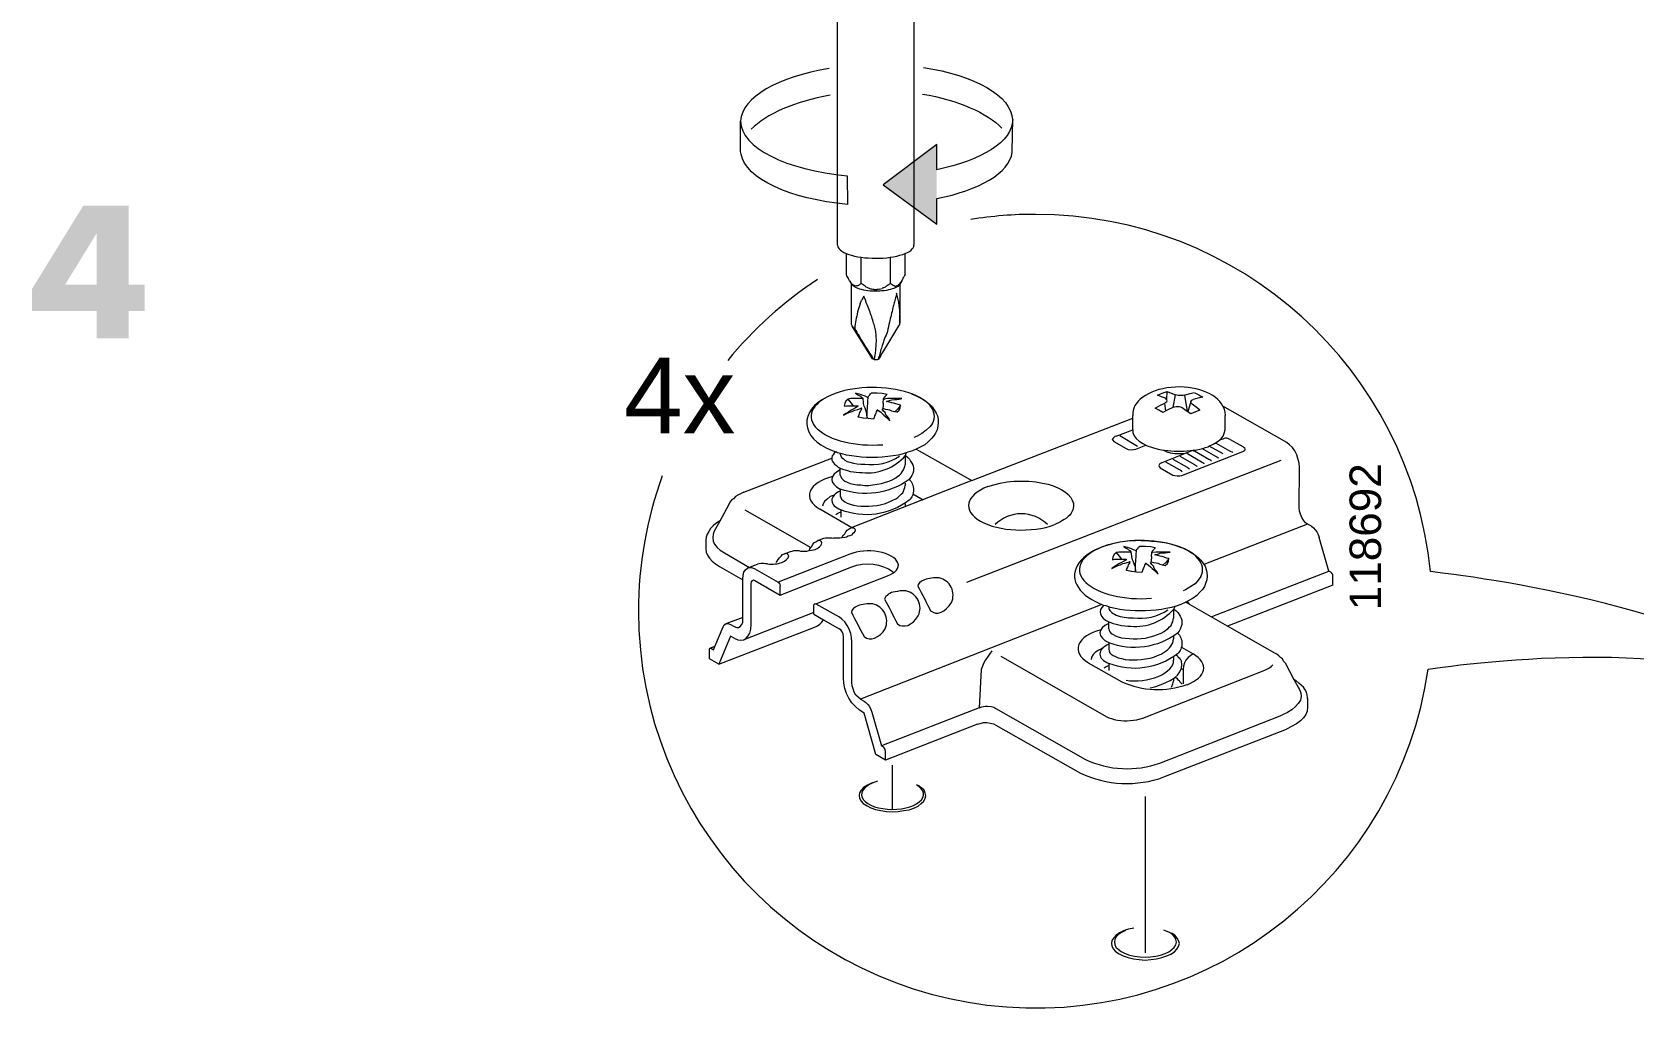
# Model space of a CAD drawing. Header units: metres. Extents: x -6.4 to 35.9, y -8.9 to 6.5.
# Drawn here: x 21.927 to 23.402, y 3.25 to 4.149 of the extents above; entities that cross this region are included whole.
import ezdxf

# ---------------------------------------------------------------- set-up
doc = ezdxf.new("R2010")
doc.units = ezdxf.units.M
doc.header["$MEASUREMENT"] = 0
for name, color, linetype, lineweight in [('PDF4_Geometry_Num_Penna__1_Num_Penna__255_Num_Penna__255_Num_Penna__255', 255, 'Continuous', 18), ('PDF4_Geometry_Num_Penna__7_Num_Penna__7_Num_Penna__7_Num_Penna__7', 7, 'Continuous', 18), ('PDF4_Solid Fills_Num_Penna__7_Num_Penna__7_Num_Penna__7_Num_Penna__7', 7, 'Continuous', 18), ('PDF4_Text_Num_Penna__7_Num_Penna__7_Num_Penna__7_Num_Penna__7', 7, 'Continuous', 18)]:
    doc.layers.add(name, color=color, linetype=linetype, lineweight=lineweight)
doc.styles.add('GENERATED_STYLE_1', font='')
doc.styles.get('GENERATED_STYLE_1').set_extended_font_data('Arial')

msp = doc.modelspace()

# ---------------------------------------------------------------- hatches: boundary and pattern name
at = {"layer": 'PDF4_Geometry_Num_Penna__7_Num_Penna__7_Num_Penna__7_Num_Penna__7', "linetype": 'Continuous', "lineweight": 18}
for points in [[(22.8294, 4.0377), (22.8294, 4.039), (22.8298, 4.068)], [(22.7599, 4.0449), (22.7106, 4.0079), (22.76, 3.9716)]]:
    msp.add_hatch(color=7, dxfattribs=at).paths.add_polyline_path(points)
h = msp.add_hatch(color=7, dxfattribs=at)
h.paths.add_polyline_path([(21.9744, 3.9887), (21.9272, 3.912), (21.9272, 3.8917), (21.9866, 3.8917), (21.9866, 3.8664), (22.0161, 3.8664), (22.0161, 3.8917), (22.0309, 3.8917), (22.0309, 3.916), (22.0161, 3.916), (22.0161, 3.9887)])
h.paths.add_polyline_path([(21.9866, 3.916), (21.9577, 3.916), (21.9866, 3.9631)], flags=0)
at = {"layer": 'PDF4_Solid Fills_Num_Penna__7_Num_Penna__7_Num_Penna__7_Num_Penna__7', "linetype": 'Continuous', "lineweight": 18}
msp.add_hatch(color=7, dxfattribs=at).paths.add_polyline_path([(22.5798, 4.0361), (22.5794, 4.0666), (22.5794, 4.0385)])

# ---------------------------------------------------------------- linework, layer by layer
at = {"layer": 'PDF4_Geometry_Num_Penna__1_Num_Penna__255_Num_Penna__255_Num_Penna__255', "color": 255, "linetype": 'Continuous', "lineweight": 18, "flags": 128}
for points in [[(22.5798, 4.0361), (22.5794, 4.0385), (22.5794, 4.0666)], [(22.8294, 4.0377), (22.8294, 4.039), (22.8298, 4.068)], [(22.7599, 4.0218), (22.7599, 4.0449), (22.7106, 4.0079), (22.76, 3.9716), (22.76, 3.9952)], [(22.6775, 4.0163), (22.6779, 3.9899)]]:
    msp.add_lwpolyline(points, dxfattribs=at)
at = {"layer": 'PDF4_Geometry_Num_Penna__1_Num_Penna__255_Num_Penna__255_Num_Penna__255', "color": 255, "linetype": 'Continuous', "lineweight": 18}
for points in [[(22.5794, 4.0666), (22.5794, 4.042), (22.6215, 4.0214), (22.6775, 4.0163)], [(22.5794, 4.0666), (22.5794, 4.042), (22.6215, 4.0214), (22.6775, 4.0163)], [(22.8298, 4.068), (22.8298, 4.0477), (22.8013, 4.0302), (22.7599, 4.0218)], [(22.8298, 4.068), (22.8298, 4.0477), (22.8013, 4.0302), (22.7599, 4.0218)], [(22.6779, 3.9899), (22.6247, 3.9946), (22.5842, 4.0133), (22.5798, 4.0361)], [(22.6779, 3.9899), (22.6247, 3.9946), (22.5842, 4.0133), (22.5798, 4.0361)], [(22.76, 3.9952), (22.7987, 4.003), (22.8269, 4.0188), (22.8294, 4.0377)], [(22.76, 3.9952), (22.7987, 4.003), (22.8269, 4.0188), (22.8294, 4.0377)]]:
    msp.add_open_spline(points, degree=3, dxfattribs=at)
at = {"layer": 'PDF4_Geometry_Num_Penna__7_Num_Penna__7_Num_Penna__7_Num_Penna__7', "color": 7, "linetype": 'Continuous', "lineweight": 18, "flags": 128}
for points in [[(22.6686, 3.9523), (22.6686, 4.203)], [(22.7389, 4.2022), (22.7389, 3.9523)], [(22.5798, 4.0361), (22.5794, 4.0385), (22.5794, 4.0666)], [(22.8294, 4.0377), (22.8294, 4.039), (22.8298, 4.068)], [(22.7599, 4.0218), (22.7599, 4.0449), (22.7106, 4.0079), (22.76, 3.9716), (22.76, 3.9952)], [(22.6775, 4.0163), (22.6779, 3.9899)], [(22.6768, 3.9252), (22.6768, 3.9446)], [(22.6903, 3.9172), (22.6903, 3.9412)], [(22.7307, 3.9252), (22.7307, 3.9446)], [(22.682, 3.9159), (22.6798, 3.9195)], [(22.7248, 3.9151), (22.724, 3.9144), (22.723, 3.9137), (22.7218, 3.9131), (22.7204, 3.9125), (22.7189, 3.912), (22.7173, 3.9115), (22.7155, 3.9111), (22.7136, 3.9107), (22.7116, 3.9104), (22.7095, 3.9102), (22.7074, 3.91), (22.7052, 3.9099), (22.703, 3.9099), (22.7009, 3.91), (22.6987, 3.9101), (22.6966, 3.9103), (22.6946, 3.9106), (22.6927, 3.911), (22.6908, 3.9114), (22.6891, 3.9118), (22.6876, 3.9123), (22.6861, 3.9129), (22.6849, 3.9135), (22.6838, 3.9142), (22.683, 3.9149), (22.6823, 3.9156), (22.682, 3.9159)], [(22.7277, 3.9195), (22.7255, 3.9159)], [(22.726, 3.9167), (22.726, 3.8805)], [(22.7009, 3.8478), (22.682, 3.8777)], [(22.7083, 3.8504), (22.7066, 3.8478)], [(22.7367, 3.8154), (22.7404, 3.814), (22.744, 3.8121), (22.7474, 3.8102), (22.7503, 3.8084), (22.7533, 3.8058), (22.7559, 3.8036), (22.7576, 3.8007), (22.7595, 3.7977), (22.7606, 3.7952), (22.7613, 3.7922), (22.7613, 3.7889), (22.761, 3.7856), (22.7603, 3.7823), (22.7588, 3.7793), (22.7573, 3.7768), (22.755, 3.7742), (22.7521, 3.7712), (22.7488, 3.7686), (22.7448, 3.7664), (22.7411, 3.7646), (22.7375, 3.7631), (22.7334, 3.7617), (22.7319, 3.7612), (22.729, 3.7602), (22.7245, 3.7591), (22.7198, 3.7584), (22.7149, 3.7576), (22.7098, 3.7572), (22.7054, 3.7569), (22.7002, 3.7569), (22.6954, 3.7569), (22.6906, 3.7572), (22.6862, 3.7576), (22.6814, 3.7584), (22.677, 3.7591), (22.673, 3.7602), (22.6686, 3.7612), (22.6671, 3.762)], [(22.6877, 3.804), (22.6852, 3.8025), (22.683, 3.8014), (22.6811, 3.8003), (22.6789, 3.7988), (22.6763, 3.7974), (22.6741, 3.7959), (22.6767, 3.797), (22.6796, 3.7985), (22.6822, 3.7992), (22.6844, 3.8003), (22.6873, 3.801), (22.6903, 3.8021)], [(22.6785, 3.8106), (22.6763, 3.8087), (22.6752, 3.8066), (22.6748, 3.804), (22.677, 3.8044), (22.6793, 3.8044), (22.6814, 3.8044), (22.6833, 3.8044), (22.6852, 3.8044), (22.6877, 3.8044)], [(22.6918, 3.8113), (22.6914, 3.8113), (22.6909, 3.811), (22.6888, 3.811), (22.6866, 3.811), (22.6847, 3.811), (22.683, 3.811), (22.6807, 3.811), (22.6785, 3.8106)], [(22.6833, 3.8044), (22.6811, 3.8073), (22.6785, 3.8106)], [(22.6959, 3.8124), (22.694, 3.8132), (22.6922, 3.814), (22.6903, 3.8146), (22.6888, 3.815), (22.6869, 3.8154), (22.6852, 3.8161), (22.6862, 3.8154), (22.6873, 3.8146), (22.6885, 3.814), (22.6896, 3.8132), (22.6906, 3.8124), (22.6918, 3.8113)], [(22.6877, 3.804), (22.6877, 3.8044)], [(22.6918, 3.8113), (22.6922, 3.8073)], [(22.6922, 3.8073), (22.6922, 3.8066), (22.6925, 3.8066)], [(22.6954, 3.7985), (22.694, 3.8021), (22.6932, 3.804), (22.6925, 3.8066)], [(22.6959, 3.8124), (22.6961, 3.8124), (22.6969, 3.8124)], [(22.6959, 3.7992), (22.6961, 3.8029), (22.6965, 3.8077)], [(22.6965, 3.8077), (22.6965, 3.8087), (22.6969, 3.8124)], [(22.6969, 3.8124), (22.6973, 3.8136), (22.698, 3.8143), (22.6983, 3.8146), (22.6988, 3.8154), (22.6995, 3.8161), (22.6998, 3.8165)], [(22.6998, 3.8165), (22.705, 3.8165), (22.7098, 3.8161), (22.7142, 3.815)], [(22.7106, 3.8058), (22.7102, 3.8014)], [(22.7106, 3.8069), (22.7109, 3.811), (22.7112, 3.8106), (22.7117, 3.8106)], [(22.7106, 3.8069), (22.7106, 3.8058)], [(22.7142, 3.815), (22.7135, 3.8143), (22.7131, 3.8136), (22.7124, 3.8132), (22.7119, 3.8124), (22.7112, 3.8117), (22.7109, 3.811)], [(22.7138, 3.8087), (22.7164, 3.8092), (22.7186, 3.8099), (22.7209, 3.8102), (22.7231, 3.8102), (22.7253, 3.8106), (22.7278, 3.811), (22.7249, 3.811), (22.7223, 3.811), (22.7198, 3.811), (22.7172, 3.811), (22.7146, 3.811), (22.7116, 3.8106)], [(22.7138, 3.8087), (22.7138, 3.8084), (22.7142, 3.8084)], [(22.7231, 3.7985), (22.7253, 3.8003), (22.7264, 3.8025), (22.7267, 3.8051), (22.7245, 3.8055), (22.7223, 3.8062), (22.7204, 3.8069), (22.7186, 3.8073), (22.7164, 3.8077), (22.7142, 3.8084)], [(22.7267, 3.8051), (22.7253, 3.8032), (22.7238, 3.8014), (22.7212, 3.7988)], [(22.9609, 3.8021), (22.9653, 3.8048), (22.9698, 3.8069)], [(22.9631, 3.8143), (22.9675, 3.8161), (22.972, 3.8176)], [(22.9698, 3.8069), (22.9709, 3.8077), (22.9716, 3.8084), (22.972, 3.8091), (22.9716, 3.8099), (22.9712, 3.8106), (22.9705, 3.8113), (22.9668, 3.8128), (22.9631, 3.8143)], [(22.9709, 3.7995), (22.9698, 3.8069)], [(22.9716, 3.8102), (22.972, 3.8176)], [(22.972, 3.8176), (22.9756, 3.8161), (22.9797, 3.8146)], [(22.9775, 3.8029), (22.9797, 3.8146)], [(22.9973, 3.8165), (22.993, 3.8154), (22.9881, 3.8143), (22.9867, 3.814), (22.9852, 3.814), (22.9838, 3.814), (22.9822, 3.814), (22.9808, 3.8143), (22.9797, 3.8146)], [(22.9908, 3.7992), (22.9881, 3.8143)], [(22.9937, 3.8084), (22.9911, 3.7988)], [(23.0022, 3.8003), (22.9988, 3.8032), (22.9951, 3.8058), (22.994, 3.8069), (22.9937, 3.8077), (22.9937, 3.8084), (22.994, 3.8087), (22.9948, 3.8095), (22.9959, 3.8102)], [(23.0048, 3.8124), (23.0003, 3.8113), (22.9959, 3.8102)], [(22.9974, 3.8165), (23.0011, 3.8146), (23.0048, 3.8124)], [(23.0821, 3.7705), (23.0232, 3.804), (23.0243, 3.8014), (23.025, 3.7985), (23.0253, 3.7955)], [(22.6877, 3.794), (22.6881, 3.7955), (22.6888, 3.797), (22.6891, 3.7981), (22.6896, 3.7992), (22.6903, 3.8003), (22.6909, 3.8018)], [(22.7017, 3.7922), (22.6969, 3.7926), (22.6922, 3.793), (22.6877, 3.794)], [(22.6909, 3.8018), (22.6906, 3.8021), (22.6903, 3.8021)], [(22.6922, 3.7929), (22.6918, 3.7933)], [(22.6959, 3.794), (22.6954, 3.7985)], [(22.6959, 3.7933), (22.6959, 3.7992)], [(22.6959, 3.7926), (22.6959, 3.794), (22.6959, 3.7933)], [(22.7057, 3.8003), (22.7054, 3.8003), (22.705, 3.8003), (22.7043, 3.7988), (22.7039, 3.7977), (22.7032, 3.7962), (22.7027, 3.7952), (22.7024, 3.7937), (22.7017, 3.7922)], [(22.7057, 3.8003), (22.708, 3.7988), (22.7098, 3.7974), (22.7112, 3.7959), (22.7131, 3.7944), (22.7149, 3.7926), (22.7168, 3.7907), (22.7157, 3.7929), (22.7142, 3.7948), (22.7131, 3.7962), (22.7124, 3.7981), (22.7109, 3.7995), (22.7098, 3.8014)], [(22.7231, 3.7985), (22.7209, 3.7988), (22.7186, 3.7995), (22.7168, 3.8003), (22.7149, 3.8007), (22.7128, 3.801), (22.7106, 3.8018), (22.7102, 3.8014), (22.7098, 3.8014)], [(22.7411, 3.7646), (22.7923, 3.7355), (22.9403, 3.7929)], [(22.9249, 3.7764), (22.9403, 3.7823), (22.9403, 3.7929)], [(22.9403, 3.7929), (22.9403, 3.7955)], [(22.968, 3.7981), (22.9643, 3.8003), (22.9609, 3.8021)], [(22.9859, 3.8025), (22.9845, 3.8032), (22.983, 3.8036), (22.9819, 3.8036), (22.9804, 3.8036), (22.9786, 3.8032), (22.9772, 3.8029), (22.9727, 3.8007), (22.968, 3.7981)], [(22.9937, 3.797), (22.9896, 3.7999), (22.9859, 3.8025)], [(23.0022, 3.8003), (22.9982, 3.7988), (22.9937, 3.797)], [(23.0253, 3.7823), (23.0253, 3.7956)], [(22.7559, 3.7882), (22.7536, 3.7852), (22.7503, 3.7819), (22.7462, 3.779), (22.7418, 3.7764), (22.7387, 3.7751)], [(22.9249, 3.7764), (22.9241, 3.776), (22.9237, 3.776), (22.9233, 3.7756), (22.923, 3.7753), (22.9226, 3.7749), (22.9223, 3.7745), (22.9215, 3.7734), (22.922, 3.7727), (22.923, 3.7716), (22.9344, 3.765)], [(22.9447, 3.7669), (22.9285, 3.7768)], [(23.0098, 3.7668), (23.0143, 3.769), (23.018, 3.7712), (23.0213, 3.7738), (23.0235, 3.7764), (23.0246, 3.7793), (23.0253, 3.7823)], [(23.0301, 3.7734), (23.029, 3.7738), (23.0279, 3.7742), (23.0268, 3.7745), (23.0258, 3.7745), (23.0243, 3.7742), (23.0232, 3.7738), (23.0198, 3.7727)], [(22.6671, 3.762), (22.6656, 3.7609), (22.6646, 3.7594), (22.6638, 3.7584), (22.6633, 3.7569), (22.6633, 3.7558), (22.6633, 3.7543), (22.6641, 3.7532), (22.6649, 3.752), (22.6659, 3.7506), (22.6675, 3.7495), (22.6693, 3.748), (22.6711, 3.7469)], [(22.7312, 3.7587), (22.7319, 3.7609), (22.7319, 3.7612)], [(22.9344, 3.765), (22.9362, 3.7642), (22.9388, 3.7639), (22.941, 3.7642), (22.9433, 3.7646)], [(22.9433, 3.7646), (22.9525, 3.7683)], [(22.9963, 3.7635), (22.9671, 3.752)], [(22.9687, 3.7635), (22.9716, 3.762), (22.9749, 3.7612), (22.9789, 3.7605), (22.9827, 3.7605), (22.9867, 3.7605), (22.9908, 3.7612)], [(22.9856, 3.7403), (23.0416, 3.7623)], [(23.0036, 3.7525), (22.9908, 3.7602)], [(22.997, 3.7627), (22.9966, 3.7627), (22.9963, 3.7631), (22.9959, 3.7631), (22.9963, 3.7635)], [(23.0103, 3.755), (22.997, 3.7627)], [(23.0169, 3.7576), (23.0039, 3.765)], [(23.0235, 3.7602), (23.0107, 3.7672)], [(23.0161, 3.7701), (23.0169, 3.7701)], [(23.0298, 3.7627), (23.0169, 3.7701)], [(23.0324, 3.7612), (23.032, 3.7617), (23.0308, 3.762), (23.0298, 3.7627)], [(23.0301, 3.7734), (23.0416, 3.7668), (23.0419, 3.7668), (23.0423, 3.7664), (23.0426, 3.7661), (23.043, 3.7661), (23.0434, 3.7657)], [(23.0416, 3.7623), (23.043, 3.7631), (23.0437, 3.7639), (23.0437, 3.7646), (23.0434, 3.7657)], [(23.0939, 3.748), (23.0935, 3.7517), (23.0923, 3.7558), (23.0913, 3.7594), (23.0894, 3.7631), (23.0872, 3.7661), (23.0847, 3.7686), (23.0821, 3.7705)], [(22.5824, 3.7248), (22.6633, 3.7561)], [(22.6711, 3.7407), (22.6715, 3.7392), (22.6722, 3.7377), (22.6738, 3.7362), (22.6752, 3.7351), (22.6774, 3.734), (22.6803, 3.7329), (22.6833, 3.7322), (22.6866, 3.7318), (22.6899, 3.7315), (22.6936, 3.7311), (22.6973, 3.7311), (22.701, 3.7315), (22.705, 3.7322), (22.709, 3.7329), (22.7128, 3.734), (22.7161, 3.7351), (22.7194, 3.7366), (22.7223, 3.7381), (22.7241, 3.7395), (22.7256, 3.7407), (22.7271, 3.7421), (22.7282, 3.7436), (22.7293, 3.7455), (22.73, 3.7469), (22.7304, 3.7487), (22.7308, 3.7502)], [(22.7308, 3.7576), (22.7308, 3.7502)], [(22.7877, 3.6421), (23.0768, 3.7545)], [(22.9672, 3.752), (22.9668, 3.752), (22.9664, 3.7517), (22.9657, 3.7513), (22.9653, 3.751), (22.965, 3.7506), (22.9646, 3.7502), (22.9643, 3.7495), (22.9646, 3.7484), (22.9657, 3.7473)], [(22.9657, 3.7473), (22.9772, 3.7407)], [(22.9841, 3.7451), (22.9709, 3.7525)], [(22.9908, 3.7476), (22.9775, 3.755)], [(22.9974, 3.7502), (22.9841, 3.7576)], [(22.9859, 3.7436), (22.9852, 3.7443), (22.9841, 3.7451)], [(22.9926, 3.7462), (22.9914, 3.7469), (22.9908, 3.7476)], [(22.9995, 3.7484), (22.9992, 3.7487), (22.9982, 3.7495), (22.9974, 3.7502)], [(23.0062, 3.751), (23.0058, 3.7513), (23.0048, 3.752), (23.0036, 3.7525)], [(23.0129, 3.7535), (23.0121, 3.7539), (23.0114, 3.7547), (23.0103, 3.755)], [(23.0195, 3.7561), (23.0187, 3.7565), (23.0176, 3.7572), (23.0169, 3.7576)], [(23.1049, 3.6935), (23.1012, 3.6954), (23.0994, 3.6968), (23.0975, 3.6991), (23.096, 3.7016), (23.0946, 3.7046), (23.0939, 3.7075), (23.0935, 3.7105), (23.0939, 3.748)], [(22.6711, 3.7215), (22.6715, 3.72), (22.6722, 3.7186), (22.6738, 3.7171), (22.6752, 3.716), (22.6774, 3.7149), (22.6803, 3.7138), (22.6833, 3.713), (22.6866, 3.7123), (22.6899, 3.7119), (22.6936, 3.7119), (22.6973, 3.7119), (22.701, 3.7123), (22.705, 3.7127), (22.709, 3.7134), (22.7128, 3.7145), (22.7161, 3.716), (22.7194, 3.7175), (22.7223, 3.7189), (22.7241, 3.72), (22.7256, 3.7215), (22.7271, 3.723), (22.7286, 3.7244), (22.7293, 3.7259), (22.73, 3.7278), (22.7304, 3.7293), (22.7308, 3.7311)], [(22.7923, 3.7355), (22.6811, 3.692), (22.6817, 3.6924), (22.6825, 3.692), (22.6833, 3.692), (22.684, 3.6917), (22.6844, 3.691), (22.6847, 3.6902)], [(22.7308, 3.7333), (22.7308, 3.7311)], [(22.807, 3.73), (22.8126, 3.7318), (22.8184, 3.7333), (22.8247, 3.7344), (22.8279, 3.7347), (22.8313, 3.7351), (22.8379, 3.7351), (22.8446, 3.7351), (22.8512, 3.7344), (22.8574, 3.7333), (22.8626, 3.7322), (22.867, 3.7307), (22.8714, 3.7289), (22.8751, 3.727), (22.8784, 3.7248), (22.881, 3.7226), (22.8833, 3.72), (22.8847, 3.7175), (22.8858, 3.7145), (22.8858, 3.7116), (22.8851, 3.7086), (22.8836, 3.7057), (22.8825, 3.7038), (22.881, 3.7024), (22.8792, 3.7009), (22.8773, 3.6998), (22.8733, 3.6972), (22.8685, 3.695)], [(22.9772, 3.7407), (22.9789, 3.7403), (22.9812, 3.74), (22.9838, 3.74), (22.9856, 3.7403)], [(22.5824, 3.7248), (22.5794, 3.7233), (22.5768, 3.7222), (22.5747, 3.7208), (22.5729, 3.7189), (22.571, 3.7175), (22.5695, 3.7157), (22.5685, 3.7134), (22.5603, 3.6983)], [(22.6656, 3.7222), (22.6619, 3.7208), (22.659, 3.7186), (22.6567, 3.7163), (22.6553, 3.7141), (22.6549, 3.7119)], [(22.6711, 3.7263), (22.6711, 3.7215)], [(22.7378, 3.7233), (22.7474, 3.7179)], [(22.5834, 3.7086), (22.6439, 3.674)], [(22.6523, 3.7094), (22.6817, 3.6924)], [(22.6671, 3.7042), (22.6689, 3.7057), (22.6715, 3.7068), (22.6715, 3.702)], [(22.7308, 3.7141), (22.7308, 3.7119)], [(22.5603, 3.6983), (22.56, 3.6983), (22.5566, 3.6961), (22.554, 3.6939), (22.5518, 3.6913), (22.55, 3.6887), (22.5485, 3.6862), (22.5478, 3.6836), (22.5474, 3.6807), (22.5474, 3.6725)], [(22.5552, 3.6891), (22.554, 3.6861), (22.5537, 3.6832), (22.554, 3.6799), (22.5555, 3.677), (22.5577, 3.674), (22.5607, 3.6715), (22.5647, 3.6689), (22.5876, 3.6556)], [(22.5603, 3.6983), (22.5552, 3.6891)], [(22.6847, 3.6902), (22.6844, 3.6887), (22.6836, 3.6876), (22.6825, 3.6865), (22.6814, 3.6854), (22.6799, 3.6847), (22.6785, 3.6843), (22.677, 3.6836), (22.6752, 3.6832), (22.673, 3.6828), (22.6708, 3.6825), (22.6682, 3.6825), (22.6652, 3.6825)], [(22.673, 3.6836), (22.6733, 3.684), (22.6741, 3.6854), (22.6752, 3.6865), (22.6763, 3.6884), (22.6774, 3.6899), (22.6793, 3.691), (22.6811, 3.692)], [(23.1012, 3.6954), (23.0058, 3.6582)], [(23.1049, 3.6935), (23.1067, 3.692), (23.1081, 3.6902), (23.1097, 3.6884), (23.1111, 3.6858), (23.1119, 3.6832)], [(22.5474, 3.6726), (22.5478, 3.6696), (22.5489, 3.667), (22.5508, 3.6641), (22.5533, 3.6615), (22.5563, 3.6589), (22.56, 3.6564), (22.5813, 3.6442)], [(22.6346, 3.6707), (22.6376, 3.6707), (22.6402, 3.6707), (22.6424, 3.6711), (22.6446, 3.6715), (22.6465, 3.6718), (22.648, 3.6721), (22.6498, 3.6729), (22.6509, 3.6736), (22.652, 3.6747), (22.6531, 3.6759), (22.6538, 3.677), (22.6541, 3.6781), (22.6538, 3.6792), (22.6535, 3.6795), (22.6527, 3.6803), (22.652, 3.6803), (22.6513, 3.6803), (22.6504, 3.6803)], [(22.6424, 3.6718), (22.6428, 3.6721), (22.6436, 3.6736), (22.6446, 3.6747), (22.6458, 3.6766), (22.6468, 3.6781), (22.6487, 3.6792), (22.6504, 3.6803)], [(22.6504, 3.6803), (22.656, 3.6825)], [(22.656, 3.6825), (22.6575, 3.6828), (22.659, 3.6828), (22.6605, 3.6828), (22.6619, 3.6828), (22.6633, 3.6828), (22.6652, 3.6825)], [(22.9428, 3.6712), (22.9409, 3.6719), (22.9391, 3.6727), (22.9372, 3.6734), (22.9357, 3.6738), (22.9338, 3.6742), (22.9321, 3.6749), (22.9331, 3.6742), (22.9342, 3.6734), (22.9354, 3.6727), (22.9365, 3.6719), (22.9375, 3.6712), (22.9387, 3.6701)], [(22.9428, 3.6712), (22.943, 3.6712), (22.9438, 3.6712)], [(22.9434, 3.6665), (22.9434, 3.6675), (22.9438, 3.6712)], [(22.9438, 3.6712), (22.9442, 3.6724), (22.9449, 3.673), (22.9452, 3.6734), (22.9457, 3.6742), (22.9464, 3.6749), (22.9467, 3.6752)], [(22.9467, 3.6752), (22.9519, 3.6752), (22.9567, 3.6749), (22.9611, 3.6738)], [(22.948, 3.6803), (22.9528, 3.6803), (22.9576, 3.6799), (22.9624, 3.6795), (22.9671, 3.6788), (22.9716, 3.6781), (22.976, 3.677), (22.9801, 3.6759), (22.9841, 3.6744), (22.9878, 3.6729), (22.9914, 3.6711), (22.9948, 3.6692), (22.9977, 3.667), (23.0006, 3.6648), (23.0029, 3.6622), (23.0051, 3.6593), (23.0069, 3.6567), (23.008, 3.6537), (23.0085, 3.6508), (23.0088, 3.6475), (23.0085, 3.6442), (23.0074, 3.6409), (23.0062, 3.6379), (23.0044, 3.6353), (23.0022, 3.6328), (22.9993, 3.6298), (22.9959, 3.6272), (22.9919, 3.6251), (22.9885, 3.6232), (22.9845, 3.6214), (22.9804, 3.6199), (22.9789, 3.6195)], [(22.9611, 3.6738), (22.9604, 3.673), (22.96, 3.6724), (22.9593, 3.6719), (22.9588, 3.6712), (22.9581, 3.6705), (22.9578, 3.6698)], [(23.1225, 3.6512), (23.1208, 3.6523), (23.1119, 3.6832)], [(22.586, 3.6552), (22.5949, 3.6585)], [(22.6041, 3.6589), (22.6023, 3.6589), (22.6008, 3.6593), (22.5994, 3.6593), (22.5979, 3.6593), (22.5964, 3.6589), (22.5949, 3.6585)], [(22.6123, 3.66), (22.6123, 3.6604), (22.6129, 3.6615), (22.614, 3.6629), (22.6152, 3.6644), (22.6166, 3.6659), (22.6181, 3.6674), (22.6199, 3.6681)], [(22.6799, 3.6678), (22.614, 3.642), (22.6152, 3.6412), (22.6155, 3.6398), (22.6159, 3.6383)], [(22.6199, 3.6681), (22.6254, 3.6703)], [(22.6237, 3.6663), (22.6232, 3.667), (22.6229, 3.6678), (22.6221, 3.6681), (22.6218, 3.6685), (22.6208, 3.6685), (22.6199, 3.6681)], [(22.6254, 3.6703), (22.627, 3.6707), (22.6284, 3.6711), (22.6299, 3.6711), (22.6313, 3.6711), (22.6329, 3.6711), (22.6346, 3.6707)], [(22.9346, 3.6627), (22.9321, 3.6613), (22.9299, 3.6602), (22.928, 3.6591), (22.9258, 3.6576), (22.9232, 3.6561), (22.921, 3.6546), (22.9236, 3.6558), (22.9265, 3.6573), (22.9291, 3.658), (22.9313, 3.6591), (22.9342, 3.6598), (22.9372, 3.6609)], [(22.9254, 3.6694), (22.9232, 3.6675), (22.9221, 3.6654), (22.9217, 3.6627), (22.9239, 3.6631), (22.9262, 3.6631), (22.9283, 3.6631), (22.9302, 3.6631), (22.9321, 3.6631), (22.9346, 3.6631)], [(22.9387, 3.6701), (22.9383, 3.6701), (22.9379, 3.6698), (22.9357, 3.6698), (22.9335, 3.6698), (22.9316, 3.6698), (22.9299, 3.6698), (22.9276, 3.6698), (22.9254, 3.6694)], [(22.9302, 3.6631), (22.928, 3.666), (22.9254, 3.6694)], [(22.9346, 3.6627), (22.9346, 3.6631)], [(22.9346, 3.6528), (22.935, 3.6543), (22.9357, 3.6558), (22.936, 3.6568), (22.9365, 3.658), (22.9372, 3.6591), (22.9379, 3.6605)], [(22.9379, 3.6605), (22.9375, 3.6609), (22.9372, 3.6609)], [(22.9387, 3.6701), (22.9391, 3.666)], [(22.9391, 3.666), (22.9391, 3.6654), (22.9394, 3.6654)], [(22.9423, 3.6572), (22.9409, 3.6609), (22.9401, 3.6627), (22.9394, 3.6654)], [(22.9423, 3.6573), (22.9428, 3.6528), (22.9428, 3.6521)], [(22.9428, 3.658), (22.943, 3.6617), (22.9434, 3.6665)], [(22.9428, 3.6521), (22.9428, 3.658)], [(22.9526, 3.6591), (22.9523, 3.6591), (22.9519, 3.6591), (22.9512, 3.6576), (22.9508, 3.6565), (22.9501, 3.655), (22.9496, 3.654), (22.9493, 3.6525), (22.9486, 3.651)], [(22.9526, 3.6591), (22.9549, 3.6576), (22.9567, 3.6562), (22.9581, 3.6546), (22.96, 3.6532), (22.9618, 3.6513), (22.9637, 3.6495), (22.9626, 3.6517), (22.9611, 3.6535), (22.96, 3.655), (22.9593, 3.6568), (22.9578, 3.6583), (22.9567, 3.6602)], [(22.97, 3.6572), (22.9678, 3.6576), (22.9655, 3.6583), (22.9637, 3.6591), (22.9618, 3.6594), (22.9597, 3.6598), (22.9575, 3.6605), (22.9571, 3.6602), (22.9567, 3.6602)], [(22.9575, 3.6646), (22.9571, 3.6602)], [(22.9575, 3.6657), (22.9578, 3.6698), (22.9581, 3.6694), (22.9586, 3.6694)], [(22.9575, 3.6657), (22.9575, 3.6646)], [(22.9607, 3.6675), (22.9633, 3.6679), (22.9655, 3.6687), (22.9678, 3.669), (22.97, 3.669), (22.9722, 3.6694), (22.9747, 3.6698), (22.9718, 3.6698), (22.9692, 3.6698), (22.9667, 3.6698), (22.9641, 3.6698), (22.9615, 3.6698), (22.9585, 3.6694)], [(22.9607, 3.6675), (22.9607, 3.6672), (22.9611, 3.6672)], [(22.97, 3.6573), (22.9722, 3.6591), (22.9733, 3.6613), (22.9736, 3.6638), (22.9714, 3.6642), (22.9692, 3.665), (22.9673, 3.6657), (22.9655, 3.666), (22.9633, 3.6665), (22.9611, 3.6672)], [(22.9736, 3.6638), (22.9722, 3.662), (22.9707, 3.6602), (22.9681, 3.6576)], [(22.5813, 3.6449), (22.5816, 3.6482), (22.5824, 3.6512), (22.5839, 3.6534), (22.5857, 3.6549), (22.5879, 3.6556), (22.5902, 3.6552), (22.5926, 3.6542)], [(22.5813, 3.6096), (22.5813, 3.6442), (22.5813, 3.6449)], [(22.589, 3.6405), (22.5894, 3.6423), (22.5902, 3.6435), (22.5913, 3.6442), (22.5926, 3.6435)], [(22.5926, 3.6542), (22.614, 3.642)], [(22.5926, 3.6435), (22.6159, 3.6302), (22.6159, 3.6383)], [(22.6487, 3.6221), (22.7146, 3.6479)], [(22.9486, 3.651), (22.9438, 3.6513), (22.9391, 3.6517), (22.9346, 3.6528)], [(22.9391, 3.6517), (22.9387, 3.6521)], [(22.9428, 3.6513), (22.9428, 3.6528)], [(23.0029, 3.6471), (23.0006, 3.6438), (22.9977, 3.6405), (22.9937, 3.6379), (22.9889, 3.635), (22.9866, 3.634)], [(23.0124, 3.61), (23.1208, 3.6523)], [(23.1244, 3.6475), (23.1244, 3.649), (23.1236, 3.6504), (23.1225, 3.6512)], [(23.1244, 3.6394), (23.1244, 3.6475)], [(22.5736, 3.5904), (22.5768, 3.5889), (22.5794, 3.5886), (22.5824, 3.5889), (22.5846, 3.5904), (22.5865, 3.5927), (22.5879, 3.5952), (22.5887, 3.5989), (22.589, 3.6029), (22.589, 3.6405)], [(23.1244, 3.6394), (23.0276, 3.6014), (22.9889, 3.6236)], [(22.6468, 3.614), (22.5824, 3.5889)], [(22.6468, 3.6125), (22.6468, 3.6206), (22.6472, 3.6217), (22.648, 3.6225), (22.6487, 3.6221), (22.6701, 3.61)], [(22.6468, 3.6125), (22.6557, 3.6074)], [(22.9119, 3.6214), (22.6896, 3.5344)], [(22.9789, 3.6195), (22.976, 3.6188), (22.9712, 3.6177), (22.9668, 3.6169), (22.962, 3.6162), (22.9569, 3.6158), (22.9521, 3.6155), (22.9473, 3.6155), (22.9425, 3.6155), (22.9378, 3.6158), (22.9329, 3.6162), (22.9285, 3.6169), (22.9241, 3.6177), (22.9197, 3.6188), (22.9157, 3.6203), (22.9138, 3.6206)], [(22.9779, 3.6162), (22.9779, 3.6088)], [(22.9782, 3.6173), (22.9793, 3.6195)], [(22.9903, 3.6243), (22.9922, 3.6217)], [(22.5558, 3.5827), (22.5632, 3.6008)], [(22.5595, 3.5665), (22.6468, 3.6004)], [(22.5632, 3.6008), (22.5644, 3.6026), (22.5658, 3.6037)], [(22.5813, 3.6096), (22.5658, 3.6037), (22.5669, 3.6041), (22.5685, 3.6037), (22.5702, 3.6029)], [(22.5702, 3.6029), (22.5736, 3.6011)], [(22.5736, 3.6011), (22.5758, 3.6004), (22.5776, 3.6004), (22.5791, 3.6011), (22.5802, 3.6026), (22.5813, 3.6048), (22.5813, 3.6074)], [(22.5813, 3.6074), (22.5813, 3.6096)], [(22.6468, 3.6004), (22.6501, 3.6019), (22.6523, 3.6033), (22.6541, 3.6052)], [(22.6541, 3.6052), (22.6557, 3.6074), (22.6701, 3.5992)], [(22.6817, 3.5871), (22.6814, 3.5912), (22.6807, 3.5949), (22.6793, 3.5989), (22.6774, 3.6022), (22.6752, 3.6055), (22.6725, 3.6081), (22.6701, 3.61)], [(22.6741, 3.5919), (22.6738, 3.5941), (22.673, 3.5963), (22.6715, 3.5981), (22.6701, 3.5992)], [(22.9183, 3.5992), (22.9186, 3.5978), (22.9193, 3.5963), (22.9204, 3.5949), (22.9222, 3.5937), (22.9244, 3.5927), (22.927, 3.5916), (22.9299, 3.5908), (22.9333, 3.5904), (22.937, 3.5901), (22.9407, 3.5897), (22.9443, 3.5897), (22.948, 3.5901), (22.9521, 3.5904), (22.9562, 3.5916), (22.9598, 3.5927), (22.9631, 3.5937), (22.9664, 3.5952), (22.9693, 3.5967), (22.9712, 3.5981), (22.9727, 3.5992), (22.9742, 3.6008), (22.9756, 3.6022), (22.9764, 3.6041), (22.9772, 3.6055), (22.9775, 3.6074), (22.9779, 3.6088)], [(23.0805, 3.5676), (23.0791, 3.5694), (23.078, 3.5713), (23.0762, 3.5728), (23.0747, 3.5742), (23.0729, 3.5757), (23.071, 3.5768), (23.0276, 3.6014)], [(22.5736, 3.5904), (22.5702, 3.5923), (22.5595, 3.5665)], [(22.6896, 3.5344), (22.6877, 3.536), (22.6855, 3.5381), (22.684, 3.5407), (22.683, 3.5437), (22.6822, 3.5466), (22.6817, 3.5495), (22.6817, 3.5871)], [(22.9183, 3.5801), (22.9186, 3.5787), (22.9193, 3.5771), (22.9204, 3.5757), (22.9222, 3.5746), (22.9244, 3.5735), (22.927, 3.5724), (22.9299, 3.5716), (22.9333, 3.5709), (22.937, 3.5705), (22.9407, 3.5705), (22.9443, 3.5705), (22.948, 3.5709), (22.9521, 3.5713), (22.9562, 3.572), (22.9598, 3.5731), (22.9631, 3.5746), (22.9664, 3.5757), (22.9693, 3.5776), (22.9712, 3.5787), (22.9727, 3.5801), (22.9742, 3.5816), (22.9753, 3.583), (22.9764, 3.5845), (22.9772, 3.5863), (22.9775, 3.5878), (22.9779, 3.5897)], [(22.9183, 3.5849), (22.9183, 3.5801)], [(22.9779, 3.5919), (22.9779, 3.5897)], [(22.5508, 3.5794), (22.5508, 3.5805), (22.5515, 3.5812)], [(22.5595, 3.5665), (22.5508, 3.5713), (22.5508, 3.5794)], [(22.5558, 3.5827), (22.5515, 3.5812), (22.5522, 3.5812), (22.5526, 3.5808)], [(22.5526, 3.5808), (22.5544, 3.5798)], [(22.5544, 3.5798), (22.5558, 3.5827)], [(22.8189, 3.5739), (22.9157, 3.5183)], [(22.9127, 3.5812), (22.9091, 3.5794), (22.9061, 3.5776), (22.9039, 3.5753), (22.9023, 3.5731), (22.902, 3.5709)], [(22.9779, 3.5728), (22.9779, 3.5702)], [(22.9804, 3.575), (22.9815, 3.5742), (22.9822, 3.5731), (22.983, 3.5724), (22.9837, 3.5713), (22.9845, 3.5705), (22.9852, 3.5694)], [(22.9815, 3.5565), (22.9837, 3.5595), (22.9852, 3.5628), (22.9856, 3.5661), (22.9852, 3.5694)], [(22.9852, 3.5823), (22.9959, 3.5761)], [(22.9959, 3.5761), (22.9937, 3.5746), (22.9914, 3.5728), (22.9893, 3.5702), (22.9878, 3.5676), (22.9871, 3.5646), (22.9867, 3.5617)], [(22.9141, 3.5632), (22.916, 3.5643), (22.9183, 3.5654), (22.9183, 3.5606)], [(22.9157, 3.5183), (22.9183, 3.5172), (22.9207, 3.5164), (22.9233, 3.5157), (22.9263, 3.515), (22.9293, 3.5146), (22.9322, 3.5142), (22.9351, 3.5142), (22.938, 3.5146), (22.941, 3.515), (22.944, 3.5153), (22.947, 3.5161), (22.9495, 3.5168), (23.0618, 3.561)], [(22.9565, 3.5448), (22.9617, 3.5459), (22.9664, 3.5477), (22.9709, 3.5495), (22.9749, 3.5514), (22.9786, 3.554), (22.9815, 3.5565)], [(22.9793, 3.5547), (22.9808, 3.5536), (22.9819, 3.5521), (22.983, 3.5514), (22.9837, 3.5503), (22.9845, 3.5492), (22.9856, 3.5485)], [(22.9848, 3.5624), (22.9867, 3.5617)], [(22.9867, 3.5617), (22.9867, 3.5485)], [(23.0618, 3.561), (23.0644, 3.5621), (23.0663, 3.5632), (23.0681, 3.5646), (23.0692, 3.5658)], [(23.0805, 3.5676), (23.0887, 3.5525)], [(22.9569, 3.5448), (22.9565, 3.5448)], [(22.976, 3.5455), (22.9772, 3.5485), (22.9779, 3.551)], [(22.9779, 3.5532), (22.9779, 3.551)], [(22.9856, 3.548), (22.9856, 3.5485)], [(23.0939, 3.5433), (23.0949, 3.54), (23.0953, 3.5366), (23.0946, 3.5334), (23.0927, 3.5304), (23.0902, 3.5275), (23.0868, 3.5245), (23.0828, 3.5219), (23.0776, 3.5197)], [(23.1012, 3.5348), (23.1012, 3.5355), (23.1008, 3.5381), (23.1002, 3.5407), (23.0989, 3.5429), (23.0975, 3.5452), (23.0953, 3.5473), (23.0931, 3.5491), (23.0905, 3.5514), (23.0887, 3.5525), (23.0939, 3.5433)], [(22.6896, 3.5344), (22.6932, 3.5326)], [(22.6932, 3.5326), (22.6947, 3.5311), (22.6965, 3.5293), (22.6981, 3.5275), (22.6991, 3.5249), (22.7002, 3.5223)], [(22.799, 3.5264), (22.709, 3.4914), (22.7109, 3.4903)], [(23.1012, 3.5268), (23.1008, 3.5234), (23.0997, 3.5201), (23.0975, 3.5171), (23.0946, 3.5142), (23.091, 3.5116), (23.0865, 3.509), (23.0817, 3.5068)], [(23.1012, 3.5348), (23.1012, 3.5268)], [(22.7002, 3.5223), (22.709, 3.4914)], [(22.7974, 3.5112), (22.7128, 3.4781), (22.7128, 3.4862)], [(22.7128, 3.4862), (22.7124, 3.4877), (22.7119, 3.4892), (22.7109, 3.4903)], [(22.7191, 3.4327), (22.7191, 3.4735)], [(22.7054, 3.4587), (22.704, 3.4583), (22.6998, 3.4569), (22.6961, 3.455), (22.6926, 3.4531), (22.6904, 3.4505), (22.6889, 3.4482), (22.6885, 3.4456), (22.6889, 3.443), (22.6904, 3.4403), (22.6923, 3.4381), (22.6958, 3.4362), (22.6991, 3.4343), (22.7036, 3.4328), (22.7085, 3.4317), (22.7137, 3.4309), (22.7191, 3.4305), (22.7244, 3.4309), (22.7294, 3.4317), (22.7345, 3.4324), (22.7389, 3.4339), (22.7427, 3.4358), (22.7456, 3.4381), (22.7479, 3.4403), (22.7494, 3.443), (22.7499, 3.4452), (22.7494, 3.4478), (22.7483, 3.4505), (22.746, 3.4527), (22.7431, 3.455)], [(22.9519, 3.3006), (22.9519, 3.4448)], [(22.9334, 3.3216), (22.9318, 3.3211), (22.928, 3.3192), (22.925, 3.317), (22.9228, 3.3146), (22.9212, 3.312), (22.9208, 3.3093), (22.9212, 3.3071), (22.9223, 3.3044), (22.9245, 3.3021), (22.9277, 3.2998), (22.9316, 3.298), (22.936, 3.2964), (22.9411, 3.2953), (22.9463, 3.2945), (22.9516, 3.2941), (22.9569, 3.2945), (22.9623, 3.2953), (22.9672, 3.2964), (22.9718, 3.298), (22.9755, 3.2995), (22.9786, 3.3018), (22.9809, 3.304), (22.9825, 3.3066), (22.9832, 3.3093), (22.9825, 3.312), (22.9813, 3.3143), (22.9791, 3.317), (22.9759, 3.3188)], [(22.9335, 3.3214), (22.93, 3.3196), (22.9273, 3.3176), (22.9252, 3.3155), (22.9237, 3.3131), (22.9234, 3.3106), (22.9237, 3.3085), (22.9248, 3.3061), (22.9268, 3.304), (22.9297, 3.3019), (22.9333, 3.3001), (22.9374, 3.2987), (22.942, 3.2977), (22.9468, 3.297), (22.9516, 3.2966), (22.9565, 3.297), (22.9615, 3.2977), (22.9659, 3.2987), (22.9702, 3.3001), (22.9736, 3.3016), (22.9764, 3.3037), (22.9785, 3.3057), (22.98, 3.3081), (22.9806, 3.3106), (22.98, 3.3131), (22.9789, 3.3152), (22.9769, 3.3176), (22.974, 3.3193)], [(22.9413, 3.3234), (22.9364, 3.3226), (22.9334, 3.3216)], [(22.974, 3.3193), (22.9704, 3.321), (22.9689, 3.3216)]]:
    msp.add_lwpolyline(points, dxfattribs=at)
for points in [[(23.2144, 3.6518, 0.385148), (22.8508, 3.9807, 0.040785), (22.7912, 3.9759)], [(22.7148, 3.9155, 0.013494), (22.7172, 3.9172), (22.7172, 3.9412)], [(22.7266, 3.9179, 0.029103), (22.7283, 3.9205, 0.01524), (22.7299, 3.9235)], [(22.6801, 3.919, 0.034246), (22.6816, 3.917, 0.04301), (22.6828, 3.9158)], [(22.6894, 3.8982, 0.007177), (22.6882, 3.8946, 0.014223), (22.6871, 3.8908, 0.021241), (22.6855, 3.8833, 0.013393), (22.6844, 3.8756, -0.252463), (22.6816, 3.8792), (22.6816, 3.8805), (22.6816, 3.9167)], [(22.6941, 3.9145, 0.028927), (22.6969, 3.913, 0.041105), (22.6999, 3.9119)], [(22.7256, 3.8937, 0.014899), (22.7251, 3.8988, 0.020552), (22.7242, 3.9036, 0.010379), (22.723, 3.9082, -0.001474), (22.7219, 3.9037, 0.003148), (22.7207, 3.8991, 0.001473), (22.7196, 3.8946, 0.002306), (22.7179, 3.888, 0.006023), (22.7164, 3.8814, 0.005356), (22.7146, 3.8727, 0.008639), (22.7119, 3.8663, 0.012369), (22.7098, 3.86, 0.014081), (22.7082, 3.8548, 0.008792), (22.7069, 3.8498)], [(22.7209, 3.9148, 0.061345), (22.7219, 3.9147, 0.095568), (22.7231, 3.9149, 0.067852), (22.7243, 3.9156)], [(22.7029, 3.8498, 0.000507), (22.7034, 3.8526, 0.006969), (22.704, 3.8574, 0.006942), (22.7043, 3.8622, 0.011965), (22.7043, 3.8669, 0.009535), (22.704, 3.8717, 0.006001), (22.7029, 3.8767, 0.003518), (22.7015, 3.8817, 0.008425), (22.6996, 3.8877, 0.009448), (22.6975, 3.8937, 0.007264), (22.6951, 3.8996, 0.000609), (22.6927, 3.9054, 0.013718), (22.6909, 3.9018)], [(22.7088, 3.8512, 0.005662), (22.7111, 3.855, -0.001808), (22.7148, 3.8613, -0.004462), (22.7185, 3.8674, -0.001221), (22.7222, 3.8735, -0.000491), (22.726, 3.8794, -0.003546), (22.7259, 3.884, 0.005672), (22.7258, 3.8884)], [(22.6844, 3.8756, 0.005621), (22.6884, 3.8687, 0.001858), (22.6926, 3.8617, 0.004167), (22.6962, 3.8559, 0.011203), (22.7001, 3.85)], [(22.7023, 3.8471, 0.157981), (22.7063, 3.8475, -0.013522), (22.7066, 3.8486)], [(22.6711, 3.7605), (22.6711, 3.7598), (22.6715, 3.7584), (22.6722, 3.7569), (22.6738, 3.7558), (22.6752, 3.7543), (22.6774, 3.7532), (22.6799, 3.7525), (22.6833, 3.7517), (22.6866, 3.751), (22.6899, 3.7506), (22.6936, 3.7506, 0.182669), (22.7256, 3.758)], [(22.6711, 3.7407), (22.6711, 3.7455), (22.6711, 3.7469), (22.6733, 3.7462), (22.6755, 3.7455), (22.6777, 3.7447), (22.6803, 3.7439), (22.6833, 3.7436), (22.6859, 3.7433), (22.6888, 3.7429), (22.6914, 3.7429, 0.243296), (22.7312, 3.7587), (22.733, 3.7572), (22.7348, 3.7554), (22.7359, 3.7535), (22.737, 3.7517), (22.7378, 3.7502), (22.7385, 3.748), (22.7385, 3.7462), (22.7385, 3.7443), (22.7378, 3.7421), (22.737, 3.7403), (22.7359, 3.7384), (22.7345, 3.7366, -0.432265), (22.7345, 3.7175, -0.262969), (22.6715, 3.7086), (22.6715, 3.7068)], [(22.5073, 3.74, 0.087386), (22.4854, 3.6153, 0.929216), (23.2123, 3.5619)], [(22.7345, 3.7366, -0.248755), (22.6711, 3.7278), (22.6711, 3.7263)], [(22.6159, 3.6302), (22.6817, 3.656, -0.254357), (22.7198, 3.6515)], [(22.7426, 3.6383, -0.004969), (22.7543, 3.6155), (22.7566, 3.6144), (22.7588, 3.6136), (22.7613, 3.6136), (22.7639, 3.6144), (22.7665, 3.6155), (22.769, 3.6177), (22.7713, 3.6203), (22.7734, 3.6232, 0.481758), (22.7621, 3.646)], [(22.6814, 3.6144, 0.012713), (22.6932, 3.5919), (22.6954, 3.5904), (22.6977, 3.5897), (22.7002, 3.5897), (22.7027, 3.5904), (22.7053, 3.5919), (22.708, 3.5937), (22.7106, 3.5963), (22.7124, 3.5992, 0.473432), (22.701, 3.6221)], [(22.9183, 3.5992), (22.9183, 3.6041), (22.9183, 3.6055), (22.9201, 3.6048), (22.9222, 3.6041), (22.9249, 3.6033), (22.9275, 3.6026), (22.9299, 3.6022), (22.9329, 3.6019), (22.9358, 3.6014), (22.9385, 3.6014, 0.240644), (22.9782, 3.6173), (22.9801, 3.6158), (22.9819, 3.614), (22.983, 3.6122), (22.9841, 3.6106), (22.9848, 3.6088), (22.9856, 3.607), (22.9856, 3.6048), (22.9856, 3.6029), (22.9848, 3.6011), (22.9841, 3.5989), (22.983, 3.597), (22.9815, 3.5952, -0.43322), (22.9815, 3.5761, -0.263981), (22.9183, 3.5672), (22.9183, 3.5654)], [(22.7128, 3.4781), (22.7039, 3.4833), (22.6932, 3.5215, -0.277798), (22.6741, 3.554), (22.6741, 3.5919)], [(22.9815, 3.5952, -0.260575), (22.9183, 3.5863), (22.9183, 3.5849)], [(22.8107, 3.5787), (22.8085, 3.5757), (22.8066, 3.5731), (22.8048, 3.5705), (22.8033, 3.5676), (22.8019, 3.5646), (22.8015, 3.5632), (22.8007, 3.5617), (22.799, 3.5264), (22.8015, 3.5271), (22.8044, 3.5278), (22.807, 3.5278), (22.8099, 3.5275), (22.8126, 3.5268), (22.8144, 3.5256), (22.8969, 3.4788, 0.199921), (22.9653, 3.4755), (23.0776, 3.5197)], [(22.8994, 3.5679), (22.9303, 3.5503, 0.191153), (22.9903, 3.5477)], [(22.7974, 3.5112), (22.8, 3.512), (22.8029, 3.5127), (22.8063, 3.5127), (22.8092, 3.5123), (22.8121, 3.5116), (22.8144, 3.5105), (22.8921, 3.4663, 0.2028), (22.969, 3.4627), (23.0817, 3.5068)]]:
    msp.add_lwpolyline(points, format="xyb", dxfattribs=at)
msp.add_lwpolyline([(22.7238, 3.6037), (22.726, 3.6022), (22.7282, 3.6019), (22.7308, 3.6019), (22.7334, 3.6022), (22.7359, 3.6037), (22.7385, 3.6055), (22.7407, 3.6081), (22.7429, 3.6111, 0.493648), (22.7315, 3.6339), (22.7286, 3.6339), (22.726, 3.6339), (22.7238, 3.6335), (22.7216, 3.6331), (22.7198, 3.6328), (22.7182, 3.6324), (22.7168, 3.6317), (22.7153, 3.6309), (22.7142, 3.6298), (22.7131, 3.6291), (22.7124, 3.6276), (22.7119, 3.6265, 0.001166)], format="xyb", close=True, dxfattribs=at)
at = {"layer": 'PDF4_Geometry_Num_Penna__7_Num_Penna__7_Num_Penna__7_Num_Penna__7', "color": 7, "linetype": 'Continuous', "lineweight": 18}
for centre, radius, start, end in [((22.8522, 3.6139), 0.3674, 123.386, 140.7914), ((22.6842, 3.922), 0.00762, 298.8077, 310.167), ((22.7036, 3.9309), 0.0195, 266.3047, 273.6953), ((22.7035, 3.9275), 0.0162, 283.6646, 292.4975), ((22.8377, 3.671), 0.034, 44.8939, 135.1061), ((22.947, 3.6551), 0.0464, 262.2094, 303.7134)]:
    msp.add_arc(centre, radius, start, end, dxfattribs=at)
for centre, major_axis, ratio, start_param, end_param in [((22.7013, 3.9515), (-0.0327, 0.0008), 0.341768, 6.278501, 7.937337), ((22.7058, 3.9516), (0.0331, 0.0006), 0.341228, 4.64435, 6.288571), ((22.701, 3.7948), (0.0567, 0.0001), 0.467936, 6.027324, 11.156902), ((22.9825, 3.7973), (0.0422, 0.0004), 0.579687, 0.258458, 3.197832), ((22.6896, 3.7891), (0.0493, 0.0005), 0.613431, 2.35193, 4.233113), ((22.9832, 3.7816), (0.0429, 0.0002), 0.444154, 3.100725, 5.381605), ((22.8944, 3.7358), (-0.2311, 0.0008), 0.147829, 6.022027, 6.545429), ((22.6777, 3.7224), (0.035, 0.0006), 0.526884, 1.961351, 3.891973), ((22.6891, 3.7182), (0.0257, 0.0013), 0.474258, 2.316552, 3.937252), ((22.8382, 3.7127), (0.049, 0.0003), 0.463453, 2.259055, 5.376398), ((22.6981, 3.6581), (-0.0265, 0.0007), 0.479253, 2.257626, 5.480285), ((22.9486, 3.6475), (-0.0619, 0.0008), 0.530133, 4.728533, 7.264057), ((22.9479, 3.6536), (0.0567, 0), 0.472886, 6.038414, 11.167538), ((22.6059, 3.6681), (-0.0178, 0.0016), 0.523093, 1.518398, 3.110673), ((22.7574, 3.6394), (0.0149, 0.0013), 0.441739, 1.212129, 3.116556), ((22.6985, 3.6145), (0.0171, 0.0003), 0.447839, 1.418561, 3.115973), ((22.931, 3.6142), (-0.0207, 0.0005), 0.542358, 5.709096, 7.201778), ((22.9364, 3.6174), (-0.0181, 0.0015), 0.448679, 0.018741, 1.846127), ((22.9278, 3.5806), (-0.0378, 0.0003), 0.515782, 5.181799, 7.006973), ((22.9592, 3.5946), (-0.0492, 0.0008), 0.325492, 5.701899, 6.874844), ((22.9301, 3.5762), (0.02, 0.0004), 0.546405, 2.190592, 4.069784), ((22.9482, 3.5666), (0.0297, 0.0042), 0.503985, 4.148524, 6.240401), ((22.9631, 3.5637), (-0.0425, 0.001), 0.476636, 2.276294, 3.842607), ((22.7192, 3.4466), (0.0285, 0.0002), 0.482963, 2.129821, 6.959597)]:
    msp.add_ellipse(centre, major_axis=major_axis, ratio=ratio, start_param=start_param, end_param=end_param, dxfattribs=at)
for points in [[(22.6609, 4.1149), (22.6141, 4.1075), (22.5805, 4.0887), (22.5794, 4.0666)], [(22.7477, 4.116), (22.7948, 4.1087), (22.8287, 4.0899), (22.8297, 4.0677)], [(22.6617, 4.0904), (22.6291, 4.0847), (22.6028, 4.0729), (22.5892, 4.0591)], [(22.7468, 4.0915), (22.7798, 4.0859), (22.8063, 4.074), (22.8199, 4.0602)], [(22.5794, 4.0666), (22.5794, 4.042), (22.6215, 4.0214), (22.6775, 4.0163)], [(22.8298, 4.068), (22.8298, 4.0477), (22.8013, 4.0302), (22.7599, 4.0218)], [(22.6779, 3.9899), (22.6247, 3.9946), (22.5842, 4.0133), (22.5798, 4.0361)], [(22.76, 3.9952), (22.7987, 4.003), (22.8269, 4.0188), (22.8294, 4.0377)], [(22.6787, 3.9214), (22.6781, 3.9226), (22.6775, 3.9239), (22.6768, 3.9252)], [(22.7307, 3.9252), (22.7304, 3.9246), (22.7301, 3.9241), (22.7299, 3.9235)], [(22.6801, 3.919), (22.6796, 3.9197), (22.6791, 3.9205), (22.6787, 3.9214)], [(22.6841, 3.9151), (22.6837, 3.9152), (22.6833, 3.9155), (22.6828, 3.9158)], [(22.6853, 3.9147), (22.6849, 3.9148), (22.6845, 3.9149), (22.6841, 3.9151)], [(22.6865, 3.9148), (22.6869, 3.9148), (22.6857, 3.9147), (22.6853, 3.9147)], [(22.6879, 3.9153), (22.6874, 3.9151), (22.687, 3.9149), (22.6865, 3.9148)], [(22.6903, 3.9172), (22.6899, 3.9168), (22.6895, 3.9165), (22.6891, 3.9161)], [(22.6941, 3.9145), (22.6927, 3.9153), (22.6915, 3.9163), (22.6903, 3.9172)], [(22.7023, 3.9114), (22.7015, 3.9115), (22.7007, 3.9116), (22.6999, 3.9119)], [(22.7073, 3.9118), (22.7065, 3.9116), (22.7057, 3.9115), (22.7049, 3.9114)], [(22.7124, 3.9138), (22.7115, 3.9134), (22.7106, 3.9129), (22.7096, 3.9126)], [(22.7148, 3.9155), (22.714, 3.9149), (22.7132, 3.9143), (22.7124, 3.9138)], [(22.718, 3.9164), (22.7184, 3.9164), (22.7168, 3.9172), (22.7172, 3.9172)], [(22.7199, 3.9152), (22.7193, 3.9155), (22.7186, 3.9159), (22.718, 3.9164)], [(22.7209, 3.9148), (22.7212, 3.9148), (22.7196, 3.9152), (22.7199, 3.9152)], [(22.7255, 3.9165), (22.7251, 3.9162), (22.7238, 3.9156), (22.7243, 3.9156)], [(22.7255, 3.9159), (22.7256, 3.9159), (22.7248, 3.9151), (22.7248, 3.9151)], [(22.7266, 3.9179), (22.7262, 3.9174), (22.7259, 3.917), (22.7255, 3.9165)], [(22.6894, 3.8982), (22.6899, 3.8995), (22.6904, 3.9007), (22.6909, 3.9018)], [(22.7256, 3.8937), (22.7257, 3.892), (22.7258, 3.8902), (22.7258, 3.8884)], [(22.7012, 3.8485), (22.7008, 3.849), (22.7005, 3.8495), (22.7001, 3.85)], [(22.7023, 3.8471), (22.7019, 3.8476), (22.7015, 3.848), (22.7012, 3.8485)], [(22.7026, 3.8484), (22.7025, 3.8479), (22.7024, 3.8475), (22.7023, 3.8471)], [(22.7029, 3.8498), (22.7028, 3.8493), (22.7027, 3.8488), (22.7026, 3.8484)], [(22.7076, 3.8493), (22.7072, 3.8487), (22.7068, 3.8481), (22.7063, 3.8475)], [(22.7066, 3.8486), (22.7067, 3.849), (22.7068, 3.8494), (22.7069, 3.8498)], [(22.7088, 3.8512), (22.7084, 3.8506), (22.708, 3.8499), (22.7076, 3.8493)], [(22.7023, 3.8471), (22.7017, 3.8471), (22.7012, 3.8474), (22.7009, 3.8478)], [(22.7066, 3.8478), (22.7068, 3.8478), (22.7063, 3.8475), (22.7063, 3.8475)], [(23.5766, 3.5268), (23.4979, 3.6129), (23.2762, 3.6445), (23.2144, 3.6518)], [(23.2123, 3.562), (23.2744, 3.5709), (23.4785, 3.5937), (23.5766, 3.5268)]]:
    msp.add_open_spline(points, degree=3, dxfattribs=at)

# ---------------------------------------------------------------- texts
at = {"layer": 'PDF4_Text_Num_Penna__7_Num_Penna__7_Num_Penna__7_Num_Penna__7', "color": 7, "linetype": 'Continuous', "lineweight": 18, "insert": (22.4719, 3.779), "char_height": 0.069662, "attachment_point": 7, "style": 'GENERATED_STYLE_1'}
msp.add_mtext('\\A1;{\\pql;\\fArial|b0|i0|c0|p34;4x}', dxfattribs=at)
at = {"layer": 'PDF4_Text_Num_Penna__7_Num_Penna__7_Num_Penna__7_Num_Penna__7', "color": 7, "linetype": 'Continuous', "lineweight": 18, "insert": (23.1693, 3.6162), "char_height": 0.029025, "attachment_point": 7, "rotation": 90, "style": 'GENERATED_STYLE_1'}
msp.add_mtext('\\A1;{\\pql;\\fArial|b0|i0|c0|p34;118692}', dxfattribs=at)

doc.saveas('drawing.dxf')
